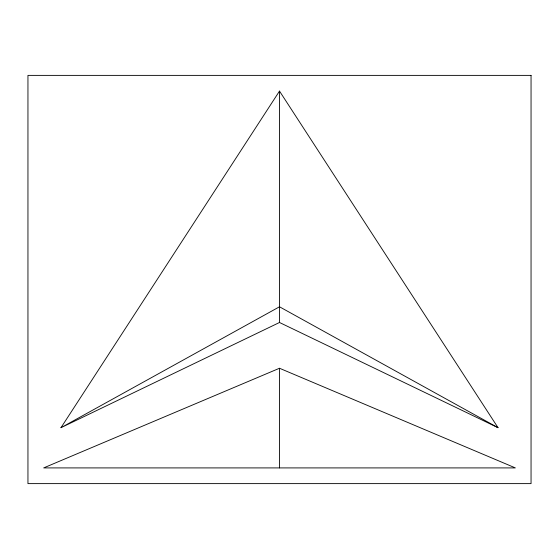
<?xml version="1.0" encoding="UTF-8"?>
<svg xmlns="http://www.w3.org/2000/svg" width="559" height="559" viewBox="0 0 559 559"><rect width="100%" height="100%" fill="white"/><g stroke="black" fill="none" stroke-linecap="round" stroke-linejoin="round"><path stroke-width="0.84" d="M60.973 427.705L279.5 91.089L498.041 427.705L279.5 322.487L60.959 427.705L279.5 306.786L498.041 427.705M279.5 368.255L43.658 467.911L515.363 467.911L279.5 368.255L279.5 467.911M279.5 91.089L279.5 322.487M531.05 75.381L27.95 75.381L27.95 483.619L531.05 483.619L531.05 75.381"/></g></svg>
